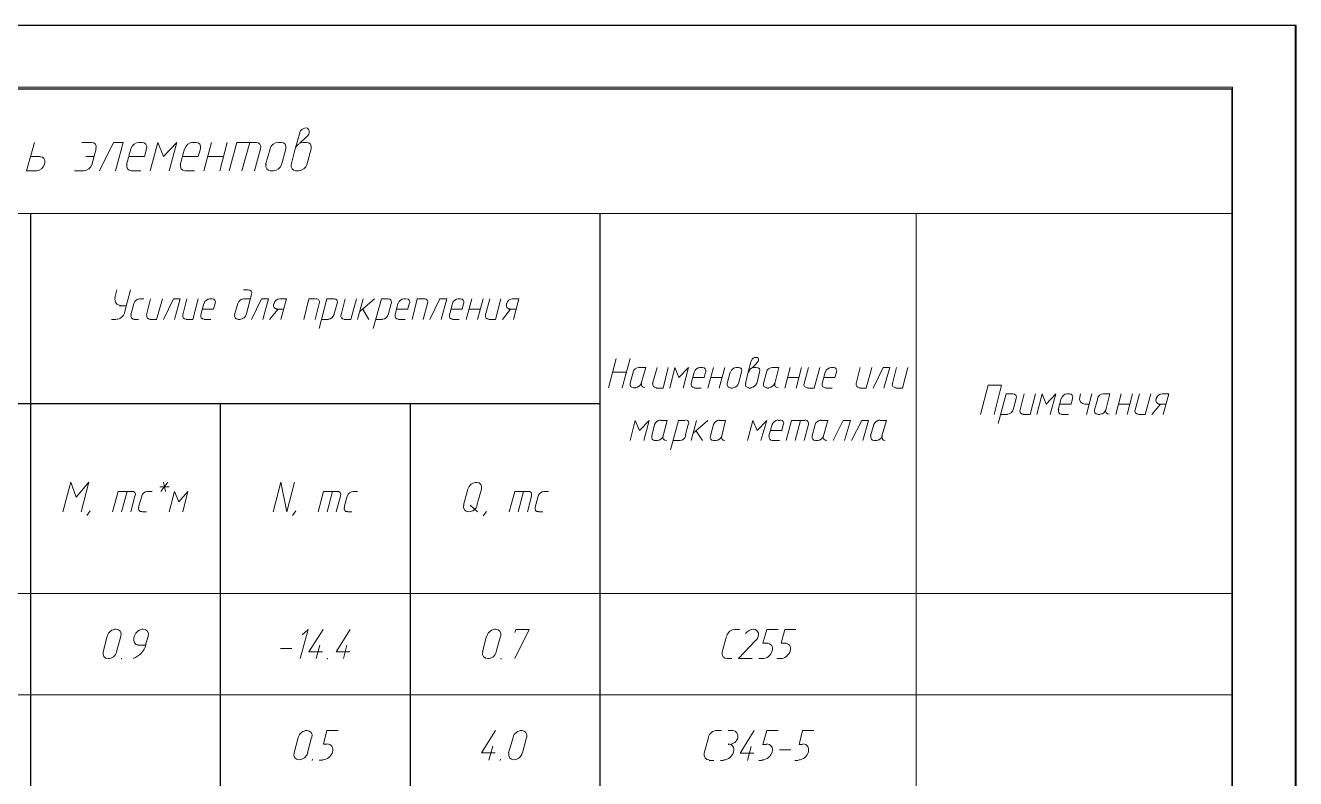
# Model space of a CAD drawing. Header units: millimetres. Extents: x -678 to 5260, y -935 to 3264.
# Drawn here: x 4255 to 5259, y 2669 to 3264 of the extents above; entities that cross this region are included whole.
import ezdxf
from ezdxf.xclip import XClip

# ---------------------------------------------------------------- set-up
doc = ezdxf.new("R2010")
doc.units = ezdxf.units.MM
doc.header["$MEASUREMENT"] = 0
doc.header["$XCLIPFRAME"] = 2
doc.layers.get('0').update_dxf_attribs({"linetype": 'CONTINUOUS'})

# ---------------------------------------------------------------- blocks, each defined once
blk = doc.blocks.new('MF28AFCF0')
at = {"color": 7, "linetype": 'Continuous', "lineweight": 13, "true_color": 0x000007}
for points in [[(403.6, 404.28), (423.55, 404.28), (587.99, 404.28)], [(403.6, 374.36), (587.99, 374.36), (587.99, 374.36)]]:
    blk.add_lwpolyline(points, dxfattribs=at)
at = {"color": 7, "linetype": 'Continuous', "lineweight": 5, "true_color": 0x000007}
blk.add_lwpolyline([(403.6, 366.38), (587.99, 366.38), (587.99, 366.38)], dxfattribs=at)
blk = doc.blocks.new('MF28AFDB0')
at = {"color": 7, "linetype": 'Continuous', "lineweight": -2, "true_color": 0x000007}
blk.add_lwpolyline([(0.93, 0.58), (592.99, 0.58), (592.99, 419.2), (0.93, 419.2)], close=True, dxfattribs=at)

msp = doc.modelspace()

# ---------------------------------------------------------------- linework, layer by layer
at = {"color": 7, "linetype": 'Continuous', "lineweight": 20, "true_color": 0x000007}
msp.add_lwpolyline([(-479.88737, -884.75487), (5209.40723, -884.75487), (5209.40723, 3214.83019), (-479.88737, 3214.83019)], close=True, dxfattribs=at)
at = {"color": 7, "linetype": 'Continuous', "lineweight": 18, "true_color": 0x000007}
for points in [[(4468.66035, 3166.19948), (4472.14582, 3178.64762), (4472.14582, 3178.64762)], [(4477.45703, 3175.49409), (4472.3118, 3170.68081), (4472.3118, 3170.68081)], [(4262.68524, 3171.17874), (4256.37819, 3148.7721), (4263.84707, 3148.7721)], [(4307.49852, 3171.17874), (4300.02964, 3171.17874), (4300.02964, 3171.17874)], [(4307.83047, 3153.58538), (4311.31595, 3166.19948), (4311.31595, 3166.19948)], [(4313.97155, 3148.7721), (4325.09188, 3171.17874), (4332.56076, 3171.17874), (4326.58566, 3148.7721)], [(4335.21636, 3153.58538), (4338.70184, 3166.19948), (4338.70184, 3166.19948)], [(4351.14997, 3166.19948), (4349.49022, 3160.0584), (4337.04209, 3160.0584)], [(4345.00889, 3171.17874), (4347.6645, 3171.17874), (4347.6645, 3171.17874)], [(4353.97155, 3148.7721), (4359.94665, 3171.17874), (4364.59396, 3160.0584), (4375.05039, 3171.17874), (4369.07528, 3148.7721)], [(4377.70599, 3153.58538), (4381.19147, 3166.19948), (4381.19147, 3166.19948)], [(4393.6396, 3166.19948), (4391.97985, 3160.0584), (4379.53172, 3160.0584)], [(4387.49852, 3171.17874), (4390.15412, 3171.17874), (4390.15412, 3171.17874)], [(4396.46118, 3148.7721), (4402.43628, 3171.17874), (4402.43628, 3171.17874)], [(4408.90931, 3148.7721), (4414.88441, 3171.17874), (4414.88441, 3171.17874)], [(4416.37819, 3148.7721), (4422.51927, 3171.17874), (4437.45703, 3171.17874)], [(4426.33669, 3148.7721), (4432.64375, 3171.17874), (4432.64375, 3171.17874)], [(4441.10848, 3166.19948), (4436.46118, 3148.7721), (4436.46118, 3148.7721)], [(4445.25786, 3153.58538), (4448.74333, 3166.19948), (4448.74333, 3166.19948)], [(4455.05039, 3171.17874), (4457.37404, 3171.17874), (4457.37404, 3171.17874)], [(4461.19147, 3166.19948), (4457.87196, 3153.58538), (4457.87196, 3153.58538)], [(4465.34084, 3153.58538), (4468.66035, 3166.19948), (4468.66035, 3166.19948)], [(4475.13337, 3171.17874), (4477.45703, 3171.17874), (4477.45703, 3171.17874)], [(4481.27445, 3166.19948), (4477.78898, 3153.58538), (4477.78898, 3153.58538)], [(4267.00059, 3160.0584), (4259.36574, 3160.0584), (4259.36574, 3160.0584)], [(4270.3201, 3153.58538), (4270.65205, 3154.91318), (4270.65205, 3154.91318)], [(4309.49022, 3160.0584), (4303.18317, 3160.0584), (4303.18317, 3160.0584)], [(4399.44873, 3160.0584), (4411.89686, 3160.0584), (4411.89686, 3160.0584)], [(4294.05454, 3148.7721), (4301.52342, 3148.7721), (4301.52342, 3148.7721)], [(4338.86781, 3148.7721), (4346.50267, 3148.7721), (4346.50267, 3148.7721)], [(4381.52342, 3148.7721), (4388.9923, 3148.7721), (4388.9923, 3148.7721)], [(4451.39893, 3148.7721), (4448.90931, 3148.7721), (4448.90931, 3148.7721)], [(4471.48192, 3148.7721), (4468.82632, 3148.7721), (4468.82632, 3148.7721)], [(4327.74748, 3054.66421), (4326.08773, 3048.52314), (4326.08773, 3048.52314)], [(4338.36989, 3054.66421), (4333.72259, 3036.7389), (4333.72259, 3036.7389)], [(4431.31595, 3054.66421), (4427.83047, 3054.66421), (4427.83047, 3054.66421)], [(4329.73918, 3042.05011), (4335.21636, 3042.05011), (4335.21636, 3042.05011)], [(4338.70184, 3035.07915), (4341.02549, 3044.04181), (4341.02549, 3044.04181)], [(4345.50682, 3047.69326), (4348.9923, 3047.69326), (4348.9923, 3047.69326)], [(4351.14997, 3035.07915), (4354.3035, 3047.69326), (4354.3035, 3047.69326)], [(4363.59811, 3047.69326), (4359.11678, 3031.4277), (4353.80557, 3031.4277)], [(4364.42798, 3031.4277), (4372.39479, 3047.69326), (4377.70599, 3047.69326), (4373.22466, 3031.4277)], [(4379.69769, 3035.07915), (4383.01719, 3047.69326), (4383.01719, 3047.69326)], [(4391.97985, 3047.69326), (4387.6645, 3031.4277), (4382.35329, 3031.4277)], [(4393.97155, 3035.07915), (4396.46118, 3044.04181), (4396.46118, 3044.04181)], [(4405.42383, 3044.04181), (4404.09603, 3039.56048), (4395.13337, 3039.56048)], [(4400.9425, 3047.69326), (4402.60225, 3047.69326), (4402.60225, 3047.69326)], [(4420.69354, 3035.07915), (4423.18317, 3044.04181), (4423.18317, 3044.04181)], [(4427.6645, 3047.69326), (4432.9757, 3047.69326), (4432.9757, 3047.69326)], [(4429.82217, 3035.07915), (4433.97155, 3051.01276), (4433.97155, 3051.01276)], [(4433.97155, 3031.4277), (4441.93835, 3047.69326), (4447.41553, 3047.69326), (4442.9342, 3031.4277)], [(4451.73089, 3044.04181), (4451.39893, 3043.21193), (4451.39893, 3043.21193)], [(4457.20806, 3031.4277), (4461.68939, 3047.69326), (4456.37819, 3047.69326)], [(4475.29935, 3031.4277), (4479.44873, 3047.69326), (4484.75993, 3047.69326)], [(4484.26201, 3031.4277), (4487.41553, 3044.04181), (4487.41553, 3044.04181)], [(4493.72259, 3047.69326), (4487.58151, 3024.29077), (4487.58151, 3024.29077)], [(4499.03379, 3047.69326), (4493.72259, 3047.69326), (4493.72259, 3047.69326)], [(4501.85537, 3044.04181), (4499.19976, 3035.07915), (4499.19976, 3035.07915)], [(4504.84292, 3035.07915), (4507.99645, 3047.69326), (4507.99645, 3047.69326)], [(4516.9591, 3047.69326), (4512.64375, 3031.4277), (4507.33254, 3031.4277)], [(4522.43628, 3047.69326), (4517.95495, 3031.4277), (4517.95495, 3031.4277)], [(4519.6147, 3037.56878), (4531.39893, 3047.69326), (4531.39893, 3047.69326)], [(4536.71014, 3047.69326), (4530.23711, 3024.29077), (4530.23711, 3024.29077)], [(4542.02134, 3047.69326), (4536.71014, 3047.69326), (4536.71014, 3047.69326)], [(4544.51097, 3044.04181), (4542.18732, 3035.07915), (4542.18732, 3035.07915)], [(4547.49852, 3035.07915), (4549.82217, 3044.04181), (4549.82217, 3044.04181)], [(4558.78483, 3044.04181), (4557.623, 3039.56048), (4548.82632, 3039.56048)], [(4554.46947, 3047.69326), (4556.12923, 3047.69326), (4556.12923, 3047.69326)], [(4560.9425, 3031.4277), (4565.09188, 3047.69326), (4570.40308, 3047.69326)], [(4569.73918, 3031.4277), (4573.22466, 3044.04181), (4573.22466, 3044.04181)], [(4575.05039, 3031.4277), (4583.01719, 3047.69326), (4588.3284, 3047.69326), (4584.01304, 3031.4277)], [(4590.48607, 3035.07915), (4592.80972, 3044.04181), (4592.80972, 3044.04181)], [(4601.6064, 3044.04181), (4600.61055, 3039.56048), (4591.6479, 3039.56048)], [(4597.29105, 3047.69326), (4599.11678, 3047.69326), (4599.11678, 3047.69326)], [(4603.76408, 3031.4277), (4608.07943, 3047.69326), (4608.07943, 3047.69326)], [(4612.72674, 3031.4277), (4617.04209, 3047.69326), (4617.04209, 3047.69326)], [(4618.86781, 3035.07915), (4622.35329, 3047.69326), (4622.35329, 3047.69326)], [(4631.14997, 3047.69326), (4627.00059, 3031.4277), (4621.68939, 3031.4277)], [(4635.6313, 3044.04181), (4635.46533, 3043.21193), (4635.46533, 3043.21193)], [(4641.10848, 3031.4277), (4645.42383, 3047.69326), (4640.11263, 3047.69326)], [(4448.24541, 3031.4277), (4455.05039, 3039.56048), (4455.05039, 3039.56048)], [(4453.22466, 3039.56048), (4459.53172, 3039.56048), (4459.53172, 3039.56048)], [(4526.91761, 3031.4277), (4521.93835, 3039.56048), (4521.93835, 3039.56048)], [(4605.92176, 3039.56048), (4614.88441, 3039.56048), (4614.88441, 3039.56048)], [(4632.3118, 3031.4277), (4638.78483, 3039.56048), (4638.78483, 3039.56048)], [(4637.12508, 3039.56048), (4643.26615, 3039.56048), (4643.26615, 3039.56048)], [(4326.91761, 3031.4277), (4323.43213, 3031.4277), (4323.43213, 3031.4277)], [(4341.19147, 3031.4277), (4344.84292, 3031.4277), (4344.84292, 3031.4277)], [(4396.62715, 3031.4277), (4401.93835, 3031.4277), (4401.93835, 3031.4277)], [(4423.34914, 3031.4277), (4425.17487, 3031.4277), (4425.17487, 3031.4277)], [(4494.88441, 3031.4277), (4489.57321, 3031.4277), (4489.57321, 3031.4277)], [(4537.70599, 3031.4277), (4532.22881, 3031.4277), (4532.22881, 3031.4277)], [(4550.3201, 3031.4277), (4555.6313, 3031.4277), (4555.6313, 3031.4277)], [(4592.9757, 3031.4277), (4598.2869, 3031.4277), (4598.2869, 3031.4277)], [(4722.2703, 3000.39036), (4716.12923, 2977.31982), (4716.12923, 2977.31982)], [(4727.08358, 2977.31982), (4733.22466, 3000.39036), (4733.22466, 3000.39036)], [(4719.6147, 2989.76795), (4730.23711, 2989.76795), (4730.23711, 2989.76795)], [(4733.22466, 2980.97127), (4735.71429, 2989.76795), (4735.71429, 2989.76795)], [(4737.70599, 2977.31982), (4735.88026, 2977.31982), (4735.88026, 2977.31982)], [(4284.92591, 2879.3945), (4291.23296, 2902.79699), (4295.38234, 2891.01276), (4305.50682, 2902.79699), (4299.36574, 2879.3945)], [(4367.91346, 2902.79699), (4362.43628, 2895.49409), (4362.43628, 2895.49409)], [(4364.42798, 2902.79699), (4366.08773, 2895.49409), (4366.08773, 2895.49409)], [(4467.99645, 2902.79699), (4461.85537, 2879.3945), (4457.20806, 2902.79699), (4451.06698, 2879.3945)], [(4324.26201, 2879.3945), (4328.74333, 2895.49409), (4339.36574, 2895.49409)], [(4331.39893, 2879.3945), (4335.71429, 2895.49409), (4335.71429, 2895.49409)], [(4341.85537, 2891.84264), (4338.70184, 2879.3945), (4338.70184, 2879.3945)], [(4344.84292, 2883.04596), (4347.33254, 2891.84264), (4347.33254, 2891.84264)], [(4351.81387, 2895.49409), (4355.46533, 2895.49409), (4355.46533, 2895.49409)], [(4361.6064, 2899.14554), (4368.90931, 2899.14554), (4368.90931, 2899.14554)], [(4368.90931, 2879.3945), (4373.22466, 2895.49409), (4376.54416, 2887.36131), (4383.84707, 2895.49409), (4379.69769, 2879.3945)], [(4486.75163, 2879.3945), (4491.06698, 2895.49409), (4501.85537, 2895.49409)], [(4493.88856, 2879.3945), (4498.20391, 2895.49409), (4498.20391, 2895.49409)], [(4504.34499, 2891.84264), (4501.02549, 2879.3945), (4501.02549, 2879.3945)], [(4507.33254, 2883.04596), (4509.6562, 2891.84264), (4509.6562, 2891.84264)], [(4514.3035, 2895.49409), (4517.78898, 2895.49409), (4517.78898, 2895.49409)], [(4604.92591, 2897.15384), (4601.6064, 2884.70571), (4601.6064, 2884.70571)], [(4612.22881, 2884.70571), (4615.71429, 2897.15384), (4615.71429, 2897.15384)], [(4637.623, 2879.3945), (4642.10433, 2895.49409), (4652.72674, 2895.49409)], [(4644.75993, 2879.3945), (4649.07528, 2895.49409), (4649.07528, 2895.49409)], [(4655.21636, 2891.84264), (4652.06284, 2879.3945), (4652.06284, 2879.3945)], [(4658.20391, 2883.04596), (4660.52757, 2891.84264), (4660.52757, 2891.84264)], [(4665.17487, 2895.49409), (4668.82632, 2895.49409), (4668.82632, 2895.49409)], [(4612.72674, 2879.3945), (4606.91761, 2884.70571), (4606.91761, 2884.70571)], [(4306.50267, 2880.0584), (4303.84707, 2876.40695), (4303.84707, 2876.40695)], [(4347.6645, 2879.3945), (4350.984, 2879.3945), (4350.984, 2879.3945)], [(4469.15827, 2880.0584), (4466.33669, 2876.40695), (4466.33669, 2876.40695)], [(4509.82217, 2879.3945), (4513.47362, 2879.3945), (4513.47362, 2879.3945)], [(4619.86367, 2879.72645), (4617.20806, 2876.24098), (4617.20806, 2876.24098)], [(4661.02549, 2879.3945), (4664.34499, 2879.3945), (4664.34499, 2879.3945)], [(4320.11263, 2781.13724), (4316.79313, 2768.68911), (4316.79313, 2768.68911)], [(4327.41553, 2768.68911), (4330.73503, 2781.13724), (4330.73503, 2781.13724)], [(4341.35744, 2781.13724), (4341.02549, 2779.47749), (4341.02549, 2779.47749)], [(4352.3118, 2781.13724), (4350.3201, 2774.16629), (4344.01304, 2774.16629)], [(4474.13752, 2782.13309), (4478.9508, 2786.44845), (4472.64375, 2763.37791)], [(4490.07113, 2768.68911), (4479.44873, 2768.68911), (4490.56906, 2786.44845)], [(4511.6479, 2768.68911), (4501.02549, 2768.68911), (4511.97985, 2786.44845)], [(4619.86367, 2781.13724), (4616.71014, 2768.68911), (4616.71014, 2768.68911)], [(4627.33254, 2768.68911), (4630.81802, 2781.13724), (4630.81802, 2781.13724)], [(4642.2703, 2783.95882), (4642.9342, 2786.44845), (4653.55661, 2786.44845), (4642.10433, 2763.37791)], [(4457.04209, 2771.51069), (4465.83877, 2771.51069), (4465.83877, 2771.51069)], [(4485.25786, 2763.37791), (4488.07943, 2774.00031), (4488.07943, 2774.00031)], [(4506.66864, 2763.37791), (4509.49022, 2774.00031), (4509.49022, 2774.00031)], [(4331.23296, 2762.87998), (4331.39893, 2763.70986), (4331.39893, 2763.70986)], [(4493.88856, 2762.87998), (4494.22051, 2763.70986), (4494.22051, 2763.70986)], [(4631.14997, 2762.87998), (4631.48192, 2763.70986), (4631.48192, 2763.70986)], [(4470.984, 2701.13724), (4467.6645, 2688.85509), (4467.6645, 2688.85509)], [(4478.2869, 2688.85509), (4481.6064, 2701.13724), (4481.6064, 2701.13724)], [(4502.68524, 2706.61442), (4493.72259, 2706.61442), (4491.06698, 2695.82604), (4493.55661, 2695.82604)], [(4626.66864, 2688.85509), (4615.88026, 2688.85509), (4627.00059, 2706.61442)], [(4640.77653, 2701.13724), (4637.29105, 2688.85509), (4637.29105, 2688.85509)], [(4648.24541, 2688.85509), (4651.39893, 2701.13724), (4651.39893, 2701.13724)], [(4621.68939, 2683.21193), (4624.67694, 2694.16629), (4624.67694, 2694.16629)], [(4482.10433, 2682.87998), (4482.2703, 2683.87583), (4482.2703, 2683.87583)], [(4490.40308, 2683.21193), (4487.58151, 2683.21193), (4487.58151, 2683.21193)], [(4630.48607, 2682.87998), (4630.81802, 2683.87583), (4630.81802, 2683.87583)]]:
    msp.add_lwpolyline(points, dxfattribs=at)
at = {"color": 7, "linetype": 'Continuous', "lineweight": 25, "true_color": 0x000007}
for points in [[(4259.36574, 3114.91318), (4259.36574, 2094.99616), (4259.36574, 2094.99616)], [(4709.32425, 3114.91318), (4709.32425, 2094.99616), (4709.32425, 2094.99616)], [(3559.6147, 2965.03766), (4709.32425, 2965.03766), (4709.32425, 2965.03766)], [(4409.40723, 2965.03766), (4409.40723, 2094.99616), (4409.40723, 2094.99616)], [(4559.44873, 2965.03766), (4559.44873, 2094.99616), (4559.44873, 2094.99616)]]:
    msp.add_lwpolyline(points, dxfattribs=at)
at = {"color": 7, "linetype": 'Continuous', "lineweight": 13, "true_color": 0x000007}
msp.add_lwpolyline([(4959.44873, 3114.91318), (4959.44873, 2094.83019), (4959.44873, 2094.83019)], dxfattribs=at)
at = {"color": 7, "linetype": 'Continuous', "lineweight": 5, "true_color": 0x000007}
for points in [[(4740.36159, 2993.4194), (4745.67279, 2993.4194), (4742.02134, 2980.80529)], [(4750.984, 2980.80529), (4754.63545, 2993.4194), (4754.63545, 2993.4194)], [(4763.26615, 2993.4194), (4759.28275, 2977.15384), (4753.97155, 2977.15384)], [(4764.59396, 2977.15384), (4768.57736, 2993.4194), (4771.89686, 2985.4526), (4779.53172, 2993.4194), (4775.21636, 2977.15384)], [(4788.49437, 2993.4194), (4790.15412, 2993.4194), (4790.15412, 2993.4194)], [(4794.80142, 2977.15384), (4799.11678, 2993.4194), (4799.11678, 2993.4194)], [(4803.76408, 2977.15384), (4808.07943, 2993.4194), (4808.07943, 2993.4194)], [(4817.04209, 2993.4194), (4819.03379, 2993.4194), (4819.03379, 2993.4194)], [(4826.66864, 2989.76795), (4828.9923, 2998.7306), (4828.9923, 2998.7306)], [(4832.9757, 2996.40695), (4829.6562, 2993.08745), (4829.6562, 2993.08745)], [(4831.31595, 2993.4194), (4832.9757, 2993.4194), (4832.9757, 2993.4194)], [(4845.58981, 2993.4194), (4850.90101, 2993.4194), (4847.58151, 2980.80529)], [(4855.54831, 2977.15384), (4859.86367, 2993.4194), (4859.86367, 2993.4194)], [(4864.51097, 2977.15384), (4868.82632, 2993.4194), (4868.82632, 2993.4194)], [(4870.81802, 2980.80529), (4874.13752, 2993.4194), (4874.13752, 2993.4194)], [(4883.10018, 2993.4194), (4878.78483, 2977.15384), (4873.47362, 2977.15384)], [(4892.06284, 2993.4194), (4893.72259, 2993.4194), (4893.72259, 2993.4194)], [(4911.97985, 2980.80529), (4914.9674, 2993.4194), (4914.9674, 2993.4194)], [(4924.26201, 2993.4194), (4919.94665, 2977.15384), (4914.63545, 2977.15384)], [(4925.25786, 2977.15384), (4933.22466, 2993.4194), (4938.53586, 2993.4194), (4933.88856, 2977.15384)], [(4940.52757, 2980.80529), (4943.84707, 2993.4194), (4943.84707, 2993.4194)], [(4952.80972, 2993.4194), (4948.49437, 2977.15384), (4943.18317, 2977.15384)], [(4781.52342, 2980.80529), (4783.84707, 2989.76795), (4783.84707, 2989.76795)], [(4792.80972, 2989.76795), (4791.81387, 2985.4526), (4782.85122, 2985.4526)], [(4797.12508, 2985.4526), (4805.75578, 2985.4526), (4805.75578, 2985.4526)], [(4810.07113, 2980.80529), (4812.39479, 2989.76795), (4812.39479, 2989.76795)], [(4821.35744, 2989.76795), (4819.03379, 2980.80529), (4819.03379, 2980.80529)], [(4824.34499, 2980.80529), (4826.66864, 2989.76795), (4826.66864, 2989.76795)], [(4835.6313, 2989.76795), (4833.30765, 2980.80529), (4833.30765, 2980.80529)], [(4838.61885, 2980.80529), (4840.9425, 2989.76795), (4840.9425, 2989.76795)], [(4857.87196, 2985.4526), (4866.83462, 2985.4526), (4866.83462, 2985.4526)], [(4885.09188, 2980.80529), (4887.41553, 2989.76795), (4887.41553, 2989.76795)], [(4896.37819, 2989.76795), (4895.05039, 2985.4526), (4886.08773, 2985.4526)], [(4784.17902, 2977.15384), (4789.49022, 2977.15384), (4789.49022, 2977.15384)], [(4814.38649, 2977.15384), (4812.72674, 2977.15384), (4812.72674, 2977.15384)], [(4828.9923, 2977.15384), (4827.00059, 2977.15384), (4827.00059, 2977.15384)], [(4842.9342, 2977.15384), (4841.27445, 2977.15384), (4841.27445, 2977.15384)], [(4887.74748, 2977.15384), (4893.05869, 2977.15384), (4893.05869, 2977.15384)], [(5020.85952, 2956.24098), (5026.83462, 2979.47749), (5016.21221, 2979.47749), (5010.23711, 2956.24098)], [(5030.48607, 2972.50654), (5024.17902, 2949.27002), (5024.17902, 2949.27002)], [(5035.79728, 2972.50654), (5030.48607, 2972.50654), (5030.48607, 2972.50654)], [(5041.44043, 2959.89243), (5044.75993, 2972.50654), (5044.75993, 2972.50654)], [(5053.72259, 2972.50654), (5049.40723, 2956.24098), (5043.76408, 2956.24098)], [(5054.71844, 2956.24098), (5059.03379, 2972.50654), (5062.02134, 2964.53973), (5069.6562, 2972.50654), (5065.34084, 2956.24098)], [(5078.61885, 2972.50654), (5080.2786, 2972.50654), (5080.2786, 2972.50654)], [(5089.24126, 2972.50654), (5088.57736, 2969.85094), (5088.57736, 2969.85094)], [(5093.88856, 2956.24098), (5098.20391, 2972.50654), (5098.20391, 2972.50654)], [(5107.16657, 2972.50654), (5112.47777, 2972.50654), (5109.15827, 2959.89243)], [(5117.12508, 2956.24098), (5121.44043, 2972.50654), (5121.44043, 2972.50654)], [(5126.08773, 2956.24098), (5130.40308, 2972.50654), (5130.40308, 2972.50654)], [(5132.39479, 2959.89243), (5135.71429, 2972.50654), (5135.71429, 2972.50654)], [(5144.67694, 2972.50654), (5140.36159, 2956.24098), (5135.05039, 2956.24098)], [(5154.63545, 2956.24098), (5158.9508, 2972.50654), (5153.6396, 2972.50654)], [(5038.45288, 2968.85509), (5036.12923, 2959.89243), (5036.12923, 2959.89243)], [(5071.6479, 2959.89243), (5073.97155, 2968.85509), (5073.97155, 2968.85509)], [(5082.9342, 2968.85509), (5081.93835, 2964.53973), (5072.9757, 2964.53973)], [(5092.56076, 2964.53973), (5096.21221, 2964.53973), (5096.21221, 2964.53973)], [(5100.19562, 2959.89243), (5102.85122, 2968.85509), (5102.85122, 2968.85509)], [(5119.11678, 2964.53973), (5128.07943, 2964.53973), (5128.07943, 2964.53973)], [(5145.67279, 2956.24098), (5152.3118, 2964.53973), (5152.3118, 2964.53973)], [(5148.9923, 2968.85509), (5148.66035, 2968.19119), (5148.66035, 2968.19119)], [(5150.65205, 2964.53973), (5156.9591, 2964.53973), (5156.9591, 2964.53973)], [(4733.39064, 2935.66006), (4737.37404, 2951.59367), (4740.69354, 2943.62687), (4748.3284, 2951.59367), (4744.01304, 2935.66006)], [(4757.29105, 2951.59367), (4762.60225, 2951.59367), (4759.28275, 2939.31152)], [(4771.56491, 2951.59367), (4765.25786, 2928.35716), (4765.25786, 2928.35716)], [(4776.87611, 2951.59367), (4771.56491, 2951.59367), (4771.56491, 2951.59367)], [(4785.83877, 2951.59367), (4781.52342, 2935.66006), (4781.52342, 2935.66006)], [(4783.18317, 2941.63517), (4794.80142, 2951.59367), (4794.80142, 2951.59367)], [(4803.43213, 2951.59367), (4808.74333, 2951.59367), (4805.75578, 2939.31152)], [(4826.00474, 2935.66006), (4830.3201, 2951.59367), (4833.6396, 2943.62687), (4841.27445, 2951.59367), (4836.62715, 2935.66006)], [(4850.23711, 2951.59367), (4851.89686, 2951.59367), (4851.89686, 2951.59367)], [(4856.54416, 2935.66006), (4860.85952, 2951.59367), (4871.48192, 2951.59367)], [(4863.84707, 2935.66006), (4867.83047, 2951.59367), (4867.83047, 2951.59367)], [(4883.76408, 2951.59367), (4889.40723, 2951.59367), (4886.08773, 2939.31152)], [(4893.72259, 2935.66006), (4901.68939, 2951.59367), (4907.33254, 2951.59367), (4902.68524, 2935.66006)], [(4908.3284, 2935.66006), (4916.2952, 2951.59367), (4921.6064, 2951.59367), (4917.29105, 2935.66006)], [(4930.56906, 2951.59367), (4935.88026, 2951.59367), (4932.22881, 2939.31152)], [(5031.48192, 2956.24098), (5026.17072, 2956.24098), (5026.17072, 2956.24098)], [(5074.3035, 2956.24098), (5079.6147, 2956.24098), (5079.6147, 2956.24098)], [(5104.51097, 2956.24098), (5102.85122, 2956.24098), (5102.85122, 2956.24098)], [(4750.3201, 2939.31152), (4752.64375, 2948.27417), (4752.64375, 2948.27417)], [(4779.19976, 2948.27417), (4776.87611, 2939.31152), (4776.87611, 2939.31152)], [(4790.48607, 2935.66006), (4785.17487, 2943.62687), (4785.17487, 2943.62687)], [(4796.79313, 2939.31152), (4799.11678, 2948.27417), (4799.11678, 2948.27417)], [(4842.9342, 2939.31152), (4845.58981, 2948.27417), (4845.58981, 2948.27417)], [(4854.22051, 2948.27417), (4853.22466, 2943.62687), (4844.26201, 2943.62687)], [(4874.13752, 2948.27417), (4870.81802, 2935.66006), (4870.81802, 2935.66006)], [(4877.12508, 2939.31152), (4879.44873, 2948.27417), (4879.44873, 2948.27417)], [(4923.26615, 2939.31152), (4925.92176, 2948.27417), (4925.92176, 2948.27417)], [(4754.63545, 2935.66006), (4752.64375, 2935.66006), (4752.64375, 2935.66006)], [(4772.56076, 2935.66006), (4767.24956, 2935.66006), (4767.24956, 2935.66006)], [(4801.10848, 2935.66006), (4799.44873, 2935.66006), (4799.44873, 2935.66006)], [(4845.58981, 2935.66006), (4851.23296, 2935.66006), (4851.23296, 2935.66006)], [(4881.44043, 2935.66006), (4879.78068, 2935.66006), (4879.78068, 2935.66006)], [(4927.91346, 2935.66006), (4926.25371, 2935.66006), (4926.25371, 2935.66006)], [(4806.08773, 2768.68911), (4809.40723, 2780.97127), (4809.40723, 2780.97127)], [(4816.04624, 2786.28247), (4819.69769, 2786.28247), (4819.69769, 2786.28247)], [(4850.23711, 2786.28247), (4841.27445, 2786.28247), (4838.2869, 2775.66006), (4840.9425, 2775.66006)], [(4864.17902, 2786.28247), (4855.54831, 2786.28247), (4852.56076, 2775.66006), (4855.21636, 2775.66006)], [(4829.6562, 2763.37791), (4819.03379, 2763.37791), (4832.64375, 2777.98372)], [(4810.07113, 2763.37791), (4813.72259, 2763.37791), (4813.72259, 2763.37791)], [(4837.623, 2763.37791), (4834.9674, 2763.37791), (4834.9674, 2763.37791)], [(4851.89686, 2763.37791), (4849.24126, 2763.37791), (4849.24126, 2763.37791)], [(4791.81387, 2688.68911), (4795.13337, 2700.97127), (4795.13337, 2700.97127)], [(4801.77238, 2706.61442), (4805.42383, 2706.61442), (4805.42383, 2706.61442)], [(4814.38649, 2706.61442), (4810.73503, 2706.61442), (4810.73503, 2706.61442)], [(4830.984, 2688.68911), (4820.36159, 2688.68911), (4831.31595, 2706.61442)], [(4850.23711, 2706.61442), (4841.27445, 2706.61442), (4838.2869, 2695.66006), (4840.9425, 2695.66006)], [(4878.45288, 2706.61442), (4869.49022, 2706.61442), (4866.83462, 2695.66006), (4869.49022, 2695.66006)], [(4811.39893, 2695.66006), (4810.73503, 2695.66006), (4810.73503, 2695.66006)], [(4826.00474, 2683.04596), (4828.9923, 2694.00031), (4828.9923, 2694.00031)], [(4851.23296, 2691.34471), (4860.19562, 2691.34471), (4860.19562, 2691.34471)], [(4795.79728, 2683.04596), (4799.44873, 2683.04596), (4799.44873, 2683.04596)], [(4807.08358, 2683.04596), (4804.75993, 2683.04596), (4804.75993, 2683.04596)], [(4837.623, 2683.04596), (4834.9674, 2683.04596), (4834.9674, 2683.04596)], [(4866.17072, 2683.04596), (4863.51512, 2683.04596), (4863.51512, 2683.04596)]]:
    msp.add_lwpolyline(points, dxfattribs=at)
at = {"color": 7, "linetype": 'Continuous', "lineweight": 18, "true_color": 0x000007}
for points in [[(4479.6147, 3178.81359), (4480.11263, 3180.97127), (4478.9508, 3182.63102), (4476.79313, 3182.63102), (4476.79313, 3182.63102), (4474.80142, 3182.63102), (4472.64375, 3180.80529), (4471.97985, 3178.81359)], [(4487.58151, 3044.20778), (4487.91346, 3045.03766), (4487.74748, 3046.03351), (4487.24956, 3046.69741), (4487.24956, 3046.69741), (4486.91761, 3047.36131), (4486.08773, 3047.69326), (4485.09188, 3047.69326)], [(4573.22466, 3044.20778), (4573.55661, 3045.03766), (4573.39064, 3046.03351), (4572.89271, 3046.69741), (4572.89271, 3046.69741), (4572.39479, 3047.36131), (4571.73089, 3047.69326), (4570.73503, 3047.69326)], [(4490.23711, 2683.54388), (4493.72259, 2683.54388), (4497.20806, 2686.36546), (4498.20391, 2689.68496), (4498.20391, 2689.68496), (4499.03379, 2693.17044), (4497.04209, 2695.99201), (4493.55661, 2695.99201)]]:
    msp.add_open_spline(points, degree=3, knots=[0, 0, 0, 0, 0.125, 0.125, 0.125, 0.125001, 1, 1, 1, 1], dxfattribs=at)
for points in [[(4477.623, 3175.49409), (4478.45288, 3176.48994), (4479.28275, 3177.48579), (4479.6147, 3178.64762)], [(4311.14997, 3166.19948), (4311.97985, 3169.02106), (4310.3201, 3171.17874), (4307.49852, 3171.17874)], [(4345.17487, 3171.17874), (4342.51927, 3171.17874), (4339.69769, 3169.02106), (4338.86781, 3166.36546)], [(4351.14997, 3166.19948), (4351.81387, 3169.02106), (4350.3201, 3171.17874), (4347.49852, 3171.17874)], [(4387.6645, 3171.17874), (4385.00889, 3171.17874), (4382.18732, 3169.02106), (4381.35744, 3166.36546)], [(4393.6396, 3166.19948), (4394.3035, 3169.02106), (4392.80972, 3171.17874), (4389.98815, 3171.17874)], [(4441.27445, 3166.19948), (4441.93835, 3169.02106), (4440.2786, 3171.17874), (4437.623, 3171.17874)], [(4455.05039, 3171.17874), (4452.22881, 3171.17874), (4449.40723, 3169.02106), (4448.74333, 3166.36546)], [(4461.19147, 3166.19948), (4461.85537, 3169.02106), (4460.36159, 3171.17874), (4457.54001, 3171.17874)], [(4474.9674, 3171.17874), (4472.3118, 3171.17874), (4469.49022, 3169.02106), (4468.66035, 3166.36546)], [(4481.10848, 3166.19948), (4481.93835, 3169.02106), (4480.2786, 3171.17874), (4477.45703, 3171.17874)], [(4264.17902, 3148.7721), (4266.83462, 3148.7721), (4269.6562, 3150.92977), (4270.48607, 3153.75135)], [(4270.65205, 3154.91318), (4271.31595, 3157.73475), (4269.6562, 3159.89243), (4267.00059, 3159.89243)], [(4301.52342, 3148.7721), (4304.34499, 3148.7721), (4307.16657, 3150.92977), (4307.83047, 3153.75135)], [(4335.54831, 3153.75135), (4334.88441, 3151.09575), (4336.37819, 3148.7721), (4339.19976, 3148.7721)], [(4378.03794, 3153.75135), (4377.37404, 3151.09575), (4378.86781, 3148.7721), (4381.68939, 3148.7721)], [(4445.58981, 3153.75135), (4444.92591, 3151.09575), (4446.41968, 3148.7721), (4449.24126, 3148.7721)], [(4451.56491, 3148.7721), (4454.22051, 3148.7721), (4457.04209, 3150.92977), (4457.87196, 3153.75135)], [(4465.50682, 3153.75135), (4464.84292, 3151.09575), (4466.50267, 3148.7721), (4469.15827, 3148.7721)], [(4471.48192, 3148.7721), (4474.3035, 3148.7721), (4477.12508, 3150.92977), (4477.78898, 3153.75135)], [(4434.13752, 3051.17874), (4434.63545, 3053.17044), (4433.47362, 3054.66421), (4431.48192, 3054.66421)], [(4326.41968, 3048.52314), (4325.42383, 3045.20363), (4327.41553, 3042.38206), (4330.90101, 3042.38206)], [(4345.67279, 3047.69326), (4343.68109, 3047.69326), (4341.68939, 3046.03351), (4341.19147, 3044.04181)], [(4401.10848, 3047.69326), (4399.28275, 3047.69326), (4397.12508, 3046.03351), (4396.62715, 3044.04181)], [(4405.42383, 3044.20778), (4406.08773, 3046.19948), (4404.92591, 3047.69326), (4402.9342, 3047.69326)], [(4427.99645, 3047.69326), (4426.00474, 3047.69326), (4423.84707, 3046.03351), (4423.34914, 3044.04181)], [(4451.56491, 3043.21193), (4451.06698, 3041.22023), (4452.22881, 3039.72645), (4454.22051, 3039.72645)], [(4456.37819, 3047.69326), (4454.38649, 3047.69326), (4452.39479, 3046.03351), (4451.89686, 3044.04181)], [(4501.85537, 3044.20778), (4502.51927, 3046.19948), (4501.35744, 3047.69326), (4499.36574, 3047.69326)], [(4544.67694, 3044.20778), (4545.17487, 3046.19948), (4544.01304, 3047.69326), (4542.02134, 3047.69326)], [(4554.63545, 3047.69326), (4552.64375, 3047.69326), (4550.48607, 3046.03351), (4549.98815, 3044.04181)], [(4559.11678, 3044.20778), (4559.6147, 3046.19948), (4558.45288, 3047.69326), (4556.46118, 3047.69326)], [(4597.45703, 3047.69326), (4595.46533, 3047.69326), (4593.47362, 3046.03351), (4592.80972, 3044.04181)], [(4601.77238, 3044.20778), (4602.2703, 3046.19948), (4601.10848, 3047.69326), (4599.11678, 3047.69326)], [(4635.6313, 3043.21193), (4634.9674, 3041.22023), (4636.12923, 3039.72645), (4638.12093, 3039.72645)], [(4640.44458, 3047.69326), (4638.45288, 3047.69326), (4636.2952, 3046.03351), (4635.79728, 3044.04181)], [(4327.24956, 3031.59367), (4330.23711, 3031.4277), (4333.22466, 3033.91733), (4333.88856, 3036.7389)], [(4338.86781, 3035.07915), (4338.20391, 3033.08745), (4339.36574, 3031.59367), (4341.35744, 3031.59367)], [(4351.31595, 3035.07915), (4350.81802, 3033.08745), (4351.97985, 3031.59367), (4353.97155, 3031.59367)], [(4379.86367, 3035.07915), (4379.19976, 3033.08745), (4380.36159, 3031.59367), (4382.35329, 3031.59367)], [(4393.97155, 3035.07915), (4393.47362, 3033.08745), (4394.63545, 3031.59367), (4396.62715, 3031.59367)], [(4420.85952, 3035.07915), (4420.19562, 3033.08745), (4421.35744, 3031.59367), (4423.34914, 3031.59367)], [(4425.34084, 3031.59367), (4427.33254, 3031.59367), (4429.32425, 3033.25343), (4429.82217, 3035.24513)], [(4494.71844, 3031.59367), (4496.71014, 3031.59367), (4498.86781, 3033.25343), (4499.36574, 3035.24513)], [(4504.67694, 3035.07915), (4504.17902, 3033.08745), (4505.34084, 3031.59367), (4507.33254, 3031.59367)], [(4537.70599, 3031.59367), (4539.69769, 3031.59367), (4541.68939, 3033.25343), (4542.18732, 3035.24513)], [(4547.6645, 3035.07915), (4547.00059, 3033.08745), (4548.16242, 3031.59367), (4550.15412, 3031.59367)], [(4590.48607, 3035.07915), (4589.98815, 3033.08745), (4591.14997, 3031.59367), (4593.14167, 3031.59367)], [(4619.03379, 3035.07915), (4618.53586, 3033.08745), (4619.53172, 3031.59367), (4621.52342, 3031.59367)], [(4740.19562, 2993.58538), (4738.20391, 2993.4194), (4736.21221, 2991.92562), (4735.71429, 2989.93392)], [(4733.39064, 2980.97127), (4732.72674, 2978.97957), (4733.88856, 2977.48579), (4735.88026, 2977.48579)], [(4737.54001, 2977.48579), (4739.53172, 2977.48579), (4741.68939, 2979.14554), (4742.18732, 2981.13724)], [(4611.89686, 2902.63102), (4608.90931, 2902.79699), (4605.92176, 2900.30737), (4605.09188, 2897.31982)], [(4615.88026, 2897.15384), (4616.54416, 2900.14139), (4614.88441, 2902.63102), (4611.89686, 2902.63102)], [(4342.18732, 2892.00861), (4342.68524, 2894.00031), (4341.52342, 2895.66006), (4339.53172, 2895.49409)], [(4351.81387, 2895.49409), (4349.98815, 2895.49409), (4347.83047, 2894.00031), (4347.33254, 2892.00861)], [(4504.51097, 2892.00861), (4505.00889, 2894.00031), (4503.84707, 2895.66006), (4501.85537, 2895.49409)], [(4514.46947, 2895.49409), (4512.47777, 2895.49409), (4510.3201, 2894.00031), (4509.82217, 2892.00861)], [(4655.21636, 2892.00861), (4655.88026, 2894.00031), (4654.71844, 2895.66006), (4652.72674, 2895.49409)], [(4665.17487, 2895.49409), (4663.34914, 2895.49409), (4661.19147, 2894.00031), (4660.69354, 2892.00861)], [(4345.00889, 2883.04596), (4344.34499, 2881.05426), (4345.50682, 2879.3945), (4347.49852, 2879.56048)], [(4507.49852, 2883.04596), (4507.00059, 2881.05426), (4507.99645, 2879.3945), (4509.98815, 2879.56048)], [(4601.77238, 2884.87168), (4600.9425, 2881.88413), (4602.76823, 2879.3945), (4605.75578, 2879.3945)], [(4605.75578, 2879.3945), (4608.74333, 2879.3945), (4611.73089, 2881.71816), (4612.39479, 2884.70571)], [(4658.36989, 2883.04596), (4657.70599, 2881.05426), (4658.86781, 2879.3945), (4660.85952, 2879.56048)], [(4326.91761, 2786.61442), (4323.93006, 2786.7804), (4320.9425, 2784.29077), (4320.2786, 2781.46919)], [(4330.90101, 2781.30322), (4331.73089, 2784.1248), (4329.90516, 2786.61442), (4326.91761, 2786.61442)], [(4348.49437, 2786.61442), (4345.50682, 2786.7804), (4342.51927, 2784.29077), (4341.68939, 2781.46919)], [(4352.47777, 2781.30322), (4353.14167, 2784.1248), (4351.31595, 2786.61442), (4348.49437, 2786.61442)], [(4627.00059, 2786.61442), (4624.01304, 2786.7804), (4621.02549, 2784.29077), (4620.19562, 2781.46919)], [(4630.984, 2781.30322), (4631.6479, 2784.1248), (4629.82217, 2786.61442), (4627.00059, 2786.61442)], [(4341.02549, 2779.64347), (4340.36159, 2776.65592), (4342.02134, 2774.33226), (4345.00889, 2774.16629)], [(4340.52757, 2763.54388), (4345.34084, 2765.20363), (4349.49022, 2769.51899), (4350.48607, 2774.33226)], [(4316.79313, 2768.85509), (4316.12923, 2765.86753), (4317.95495, 2763.37791), (4320.77653, 2763.37791)], [(4320.77653, 2763.37791), (4323.76408, 2763.37791), (4326.75163, 2765.70156), (4327.58151, 2768.68911)], [(4616.87611, 2768.85509), (4616.04624, 2765.86753), (4617.87196, 2763.37791), (4620.85952, 2763.37791)], [(4620.85952, 2763.37791), (4623.84707, 2763.37791), (4626.83462, 2765.70156), (4627.49852, 2768.68911)], [(4477.78898, 2706.61442), (4474.80142, 2706.61442), (4471.81387, 2704.29077), (4471.14997, 2701.30322)], [(4481.77238, 2701.13724), (4482.60225, 2704.1248), (4480.77653, 2706.61442), (4477.78898, 2706.61442)], [(4647.58151, 2706.61442), (4644.59396, 2706.61442), (4641.6064, 2704.29077), (4640.77653, 2701.30322)], [(4651.56491, 2701.13724), (4652.22881, 2704.1248), (4650.56906, 2706.61442), (4647.58151, 2706.61442)], [(4467.6645, 2689.02106), (4467.00059, 2686.03351), (4468.66035, 2683.54388), (4471.6479, 2683.54388)], [(4471.6479, 2683.54388), (4474.63545, 2683.54388), (4477.623, 2685.86753), (4478.45288, 2688.85509)], [(4637.45703, 2689.02106), (4636.62715, 2686.03351), (4638.45288, 2683.54388), (4641.44043, 2683.54388)], [(4641.44043, 2683.54388), (4644.42798, 2683.54388), (4647.41553, 2685.86753), (4648.07943, 2688.85509)]]:
    msp.add_open_spline(points, degree=3, dxfattribs=at)
at = {"color": 7, "linetype": 'Continuous', "lineweight": 5, "true_color": 0x000007}
for points in [[(4788.49437, 2993.4194), (4786.50267, 2993.4194), (4784.51097, 2991.75965), (4783.84707, 2989.76795)], [(4793.14167, 2989.76795), (4793.47362, 2991.75965), (4792.47777, 2993.4194), (4790.48607, 2993.4194)], [(4817.37404, 2993.4194), (4815.38234, 2993.4194), (4813.05869, 2991.75965), (4812.72674, 2989.76795)], [(4821.35744, 2989.76795), (4822.02134, 2991.75965), (4821.02549, 2993.4194), (4819.03379, 2993.4194)], [(4831.31595, 2993.4194), (4829.32425, 2993.4194), (4827.33254, 2991.75965), (4827.00059, 2989.76795)], [(4832.9757, 2996.40695), (4833.6396, 2997.07085), (4834.3035, 2998.0667), (4834.63545, 2998.7306)], [(4835.6313, 2989.76795), (4836.2952, 2991.75965), (4835.29935, 2993.4194), (4833.30765, 2993.4194)], [(4845.58981, 2993.4194), (4843.59811, 2993.4194), (4841.6064, 2991.75965), (4840.9425, 2989.76795)], [(4892.06284, 2993.4194), (4890.40308, 2993.4194), (4888.07943, 2991.75965), (4887.74748, 2989.76795)], [(4896.37819, 2989.76795), (4897.04209, 2991.75965), (4896.04624, 2993.4194), (4894.05454, 2993.4194)], [(4742.35329, 2980.80529), (4741.68939, 2978.81359), (4743.01719, 2977.48579), (4745.00889, 2977.48579)], [(4751.31595, 2980.80529), (4750.65205, 2978.81359), (4751.97985, 2977.48579), (4753.97155, 2977.48579)], [(4781.52342, 2980.80529), (4781.19147, 2978.81359), (4782.18732, 2977.48579), (4784.17902, 2977.48579)], [(4810.07113, 2980.80529), (4809.40723, 2978.81359), (4810.73503, 2977.48579), (4812.72674, 2977.48579)], [(4814.71844, 2977.48579), (4816.71014, 2977.48579), (4818.70184, 2979.14554), (4819.03379, 2981.13724)], [(4824.67694, 2980.80529), (4824.01304, 2978.81359), (4825.00889, 2977.48579), (4827.00059, 2977.48579)], [(4828.66035, 2977.48579), (4830.65205, 2977.48579), (4832.9757, 2979.14554), (4833.30765, 2981.13724)], [(4838.61885, 2980.80529), (4838.2869, 2978.81359), (4839.28275, 2977.48579), (4841.27445, 2977.48579)], [(4842.9342, 2977.48579), (4844.92591, 2977.48579), (4846.91761, 2979.14554), (4847.58151, 2981.13724)], [(4847.58151, 2980.80529), (4847.24956, 2978.81359), (4848.24541, 2977.48579), (4850.23711, 2977.48579)], [(4870.81802, 2980.80529), (4870.15412, 2978.81359), (4871.48192, 2977.48579), (4873.47362, 2977.48579)], [(4885.09188, 2980.80529), (4884.42798, 2978.81359), (4885.75578, 2977.48579), (4887.74748, 2977.48579)], [(4911.97985, 2980.80529), (4911.6479, 2978.81359), (4912.64375, 2977.48579), (4914.63545, 2977.48579)], [(4940.52757, 2980.80529), (4939.86367, 2978.81359), (4941.19147, 2977.48579), (4943.18317, 2977.48579)], [(5038.45288, 2969.18704), (5039.11678, 2971.17874), (5037.78898, 2972.50654), (5035.79728, 2972.50654)], [(5078.61885, 2972.50654), (5076.62715, 2972.50654), (5074.63545, 2970.84679), (5074.3035, 2968.85509)], [(5082.9342, 2969.18704), (5083.59811, 2971.17874), (5082.2703, 2972.50654), (5080.61055, 2972.50654)], [(5107.16657, 2972.50654), (5105.17487, 2972.50654), (5103.18317, 2970.84679), (5102.51927, 2968.85509)], [(5153.6396, 2972.50654), (5151.6479, 2972.50654), (5149.6562, 2970.84679), (5148.9923, 2968.85509)], [(5088.57736, 2969.85094), (5087.91346, 2966.86338), (5089.90516, 2964.53973), (5092.89271, 2964.53973)], [(5148.9923, 2968.19119), (5148.3284, 2966.19948), (5149.6562, 2964.53973), (5151.6479, 2964.53973)], [(4757.29105, 2951.92562), (4755.29935, 2951.92562), (4753.30765, 2950.26587), (4752.64375, 2948.27417)], [(4779.53172, 2948.27417), (4780.19562, 2950.26587), (4779.19976, 2951.92562), (4777.20806, 2951.92562)], [(4803.76408, 2951.92562), (4801.77238, 2951.92562), (4799.78068, 2950.26587), (4799.11678, 2948.27417)], [(4850.23711, 2951.92562), (4848.24541, 2951.92562), (4846.25371, 2950.26587), (4845.58981, 2948.27417)], [(4854.55246, 2948.27417), (4855.21636, 2950.26587), (4853.88856, 2951.92562), (4852.22881, 2951.92562)], [(4874.13752, 2948.27417), (4874.80142, 2950.26587), (4873.47362, 2951.92562), (4871.48192, 2951.92562)], [(4884.09603, 2951.92562), (4882.10433, 2951.92562), (4880.11263, 2950.26587), (4879.44873, 2948.27417)], [(4930.56906, 2951.92562), (4928.57736, 2951.92562), (4926.58566, 2950.26587), (4925.92176, 2948.27417)], [(5031.48192, 2956.57293), (5033.47362, 2956.57293), (5035.46533, 2958.23268), (5036.12923, 2960.22438)], [(5041.44043, 2960.22438), (5040.77653, 2958.23268), (5042.10433, 2956.57293), (5044.09603, 2956.57293)], [(5071.97985, 2960.22438), (5071.31595, 2958.23268), (5072.3118, 2956.57293), (5074.3035, 2956.57293)], [(5100.19562, 2960.22438), (5099.86367, 2958.23268), (5100.85952, 2956.57293), (5102.85122, 2956.57293)], [(5104.84292, 2956.57293), (5106.83462, 2956.57293), (5108.82632, 2958.23268), (5109.49022, 2960.22438)], [(5109.15827, 2960.22438), (5108.49437, 2958.23268), (5109.82217, 2956.57293), (5111.81387, 2956.57293)], [(5132.39479, 2960.22438), (5131.73089, 2958.23268), (5133.05869, 2956.57293), (5135.05039, 2956.57293)], [(4750.3201, 2939.31152), (4749.98815, 2937.31982), (4750.984, 2935.66006), (4752.9757, 2935.66006)], [(4754.63545, 2935.66006), (4756.62715, 2935.66006), (4758.61885, 2937.31982), (4759.28275, 2939.31152)], [(4759.28275, 2939.31152), (4758.61885, 2937.31982), (4759.94665, 2935.66006), (4761.93835, 2935.66006)], [(4772.56076, 2935.66006), (4774.55246, 2935.66006), (4776.54416, 2937.31982), (4777.20806, 2939.31152)], [(4796.79313, 2939.31152), (4796.12923, 2937.31982), (4797.45703, 2935.66006), (4799.11678, 2935.66006)], [(4801.10848, 2935.66006), (4803.10018, 2935.66006), (4805.09188, 2937.31982), (4805.75578, 2939.31152)], [(4805.75578, 2939.31152), (4805.09188, 2937.31982), (4806.08773, 2935.66006), (4808.07943, 2935.66006)], [(4843.26615, 2939.31152), (4842.60225, 2937.31982), (4843.93006, 2935.66006), (4845.92176, 2935.66006)], [(4877.12508, 2939.31152), (4876.79313, 2937.31982), (4877.78898, 2935.66006), (4879.78068, 2935.66006)], [(4881.44043, 2935.66006), (4883.43213, 2935.66006), (4885.42383, 2937.31982), (4886.08773, 2939.31152)], [(4886.08773, 2939.31152), (4885.42383, 2937.31982), (4886.75163, 2935.66006), (4888.74333, 2935.66006)], [(4923.59811, 2939.31152), (4922.9342, 2937.31982), (4924.26201, 2935.66006), (4926.25371, 2935.66006)], [(4927.91346, 2935.66006), (4929.90516, 2935.66006), (4931.89686, 2937.31982), (4932.56076, 2939.31152)], [(4932.56076, 2939.31152), (4931.89686, 2937.31982), (4932.89271, 2935.66006), (4934.88441, 2935.66006)], [(4816.37819, 2786.61442), (4813.39064, 2786.61442), (4810.40308, 2784.29077), (4809.73918, 2781.30322)], [(4830.65205, 2786.61442), (4828.3284, 2786.61442), (4826.00474, 2785.28662), (4824.34499, 2783.29492)], [(4806.08773, 2768.68911), (4805.42383, 2765.70156), (4807.08358, 2763.37791), (4810.07113, 2763.37791)], [(4801.77238, 2706.61442), (4798.78483, 2706.61442), (4795.79728, 2704.29077), (4795.13337, 2701.30322)], [(4791.81387, 2689.02106), (4791.14997, 2686.03351), (4793.14167, 2683.37791), (4795.79728, 2683.37791)]]:
    msp.add_open_spline(points, degree=3, dxfattribs=at)
for points in [[(4834.63545, 2998.7306), (4834.9674, 3000.39036), (4834.3035, 3001.38621), (4832.64375, 3001.38621), (4832.64375, 3001.38621), (4830.984, 3001.38621), (4829.6562, 3000.39036), (4829.32425, 2998.7306)], [(4832.9757, 2777.98372), (4834.3035, 2779.64347), (4834.9674, 2781.96712), (4834.63545, 2783.62687), (4834.63545, 2783.62687), (4833.97155, 2785.28662), (4832.64375, 2786.61442), (4830.65205, 2786.61442)], [(4837.623, 2763.37791), (4841.27445, 2763.37791), (4844.59396, 2766.03351), (4845.58981, 2769.68496), (4845.58981, 2769.68496), (4846.58566, 2773.00446), (4844.59396, 2775.66006), (4840.9425, 2775.66006)], [(4851.89686, 2763.37791), (4855.21636, 2763.37791), (4858.86781, 2766.03351), (4859.86367, 2769.68496), (4859.86367, 2769.68496), (4860.85952, 2773.00446), (4858.86781, 2775.66006), (4855.21636, 2775.66006)], [(4811.73089, 2695.66006), (4814.71844, 2695.66006), (4817.70599, 2697.98372), (4818.36989, 2700.97127), (4818.36989, 2700.97127), (4819.03379, 2703.95882), (4817.37404, 2706.61442), (4814.38649, 2706.61442)], [(4807.41553, 2683.37791), (4810.73503, 2683.37791), (4814.38649, 2686.36546), (4815.05039, 2689.68496), (4815.05039, 2689.68496), (4816.04624, 2693.00446), (4814.05454, 2695.99201), (4810.73503, 2695.99201)], [(4837.623, 2683.37791), (4841.27445, 2683.37791), (4844.59396, 2686.36546), (4845.58981, 2689.68496), (4845.58981, 2689.68496), (4846.58566, 2693.00446), (4844.59396, 2695.99201), (4840.9425, 2695.99201)], [(4866.50267, 2683.37791), (4869.82217, 2683.37791), (4873.47362, 2686.36546), (4874.13752, 2689.68496), (4874.13752, 2689.68496), (4875.13337, 2693.00446), (4873.14167, 2695.99201), (4869.82217, 2695.99201)]]:
    msp.add_open_spline(points, degree=3, knots=[0, 0, 0, 0, 0.125, 0.125, 0.125, 0.125001, 1, 1, 1, 1], dxfattribs=at)

# ---------------------------------------------------------------- block references
at = {"color": 7, "true_color": 0xffffff}
ref = msp.add_blockref('MF28AFDB0', (-689.016, -940.3429), dxfattribs=dict(at, xscale=10.03092197091524, yscale=10.03092197091524, zscale=10.03092197091524))
XClip(ref).set_block_clipping_path([(1.0589661319, 0.5446702317), (593.0210338681, 419.1010338681)])
ref = msp.add_blockref('MF28AFCF0', (-689.016, -940.3429), dxfattribs=dict(at, xscale=10.03092197091524, yscale=10.03092197091524, zscale=10.03092197091524))
XClip(ref).set_block_clipping_path([(20.9145811052, 5.5747593583), (587.9909447415, 414.0709447415)])

doc.saveas('drawing.dxf')
